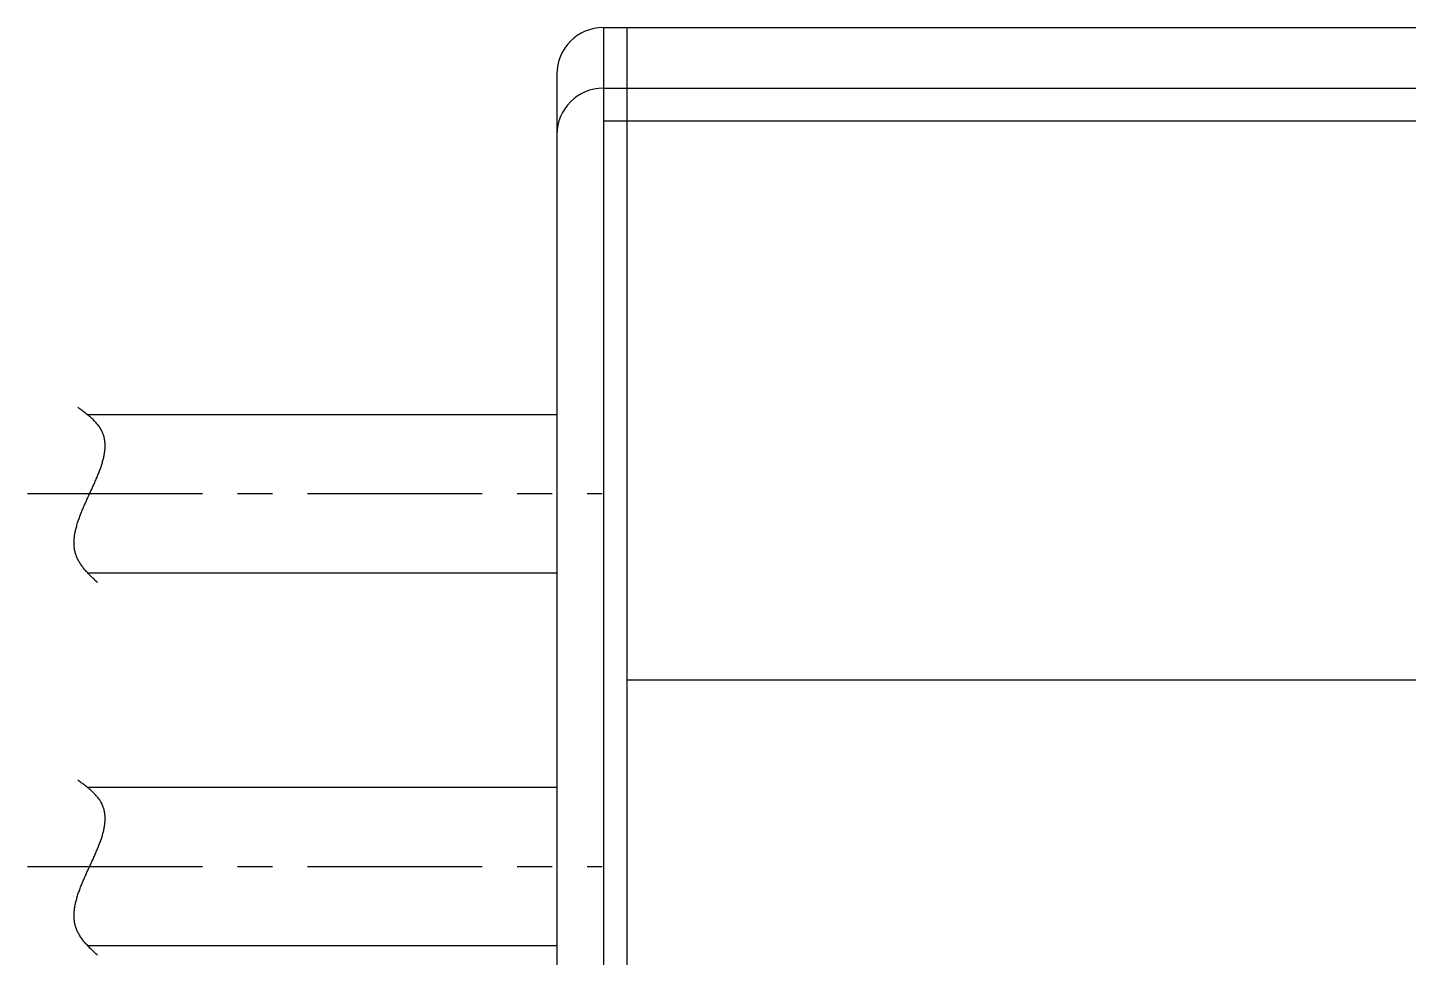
# Model space of a CAD drawing. Extents: x -653 to 8, y -59 to 438.
# Drawn here: x -496.7 to -437.4, y 30.2 to 70.1 of the extents above; entities that cross this region are included whole.
import ezdxf

# ---------------------------------------------------------------- set-up
doc = ezdxf.new("R2010")
doc.units = 0
doc.linetypes.add('CENTER', pattern=[12, 7.5, -1.5, 1.5, -1.5])
doc.linetypes.add('CONTINOUS', pattern=[0])
doc.layers.get('0').update_dxf_attribs({"linetype": 'CONTINUOUS'})
doc.layers.add('CENTER', color=1, linetype='CENTER')

msp = doc.modelspace()

# ---------------------------------------------------------------- linework, layer by layer
at = {"color": 7, "linetype": 'CONTINOUS'}
for p, q in [((-471.957, 70.061), (-5.957, 70.061)), ((-471.957, 70.061), (-471.957, -9.939)), ((-470.957, 70.061), (-470.957, -9.939)), ((-473.957, 68.061), (-473.957, -7.939)), ((-471.957, 67.463), (-5.957, 67.463)), ((-471.957, 66.061), (-5.957, 66.061)), ((-494.1, 53.461), (-473.957, 53.461)), ((-494.08, 46.661), (-473.957, 46.661)), ((-470.957, 42.061), (-6.957, 42.061)), ((-494.1, 37.461), (-473.957, 37.461)), ((-494.08, 30.661), (-473.957, 30.661))]:
    msp.add_line(p, q, dxfattribs=at)
at = {"color": 7}
for points in [[(-493.657, 46.245, 0), (-493.69, 46.275, 0), (-493.722, 46.305, 0), (-493.754, 46.336, 0), (-493.787, 46.366, 0), (-493.819, 46.397, 0), (-493.852, 46.428, 0), (-493.884, 46.46, 0), (-493.916, 46.491, 0), (-493.948, 46.523, 0), (-493.98, 46.556, 0), (-494.012, 46.588, 0), (-494.043, 46.621, 0), (-494.074, 46.654, 0), (-494.104, 46.687, 0), (-494.135, 46.721, 0), (-494.164, 46.754, 0), (-494.194, 46.788, 0), (-494.222, 46.823, 0), (-494.25, 46.857, 0), (-494.278, 46.892, 0), (-494.305, 46.927, 0), (-494.331, 46.963, 0), (-494.356, 46.998, 0), (-494.38, 47.034, 0), (-494.404, 47.071, 0), (-494.427, 47.107, 0), (-494.449, 47.144, 0), (-494.47, 47.181, 0), (-494.49, 47.218, 0), (-494.509, 47.255, 0), (-494.526, 47.293, 0), (-494.543, 47.331, 0), (-494.559, 47.37, 0), (-494.573, 47.408, 0), (-494.586, 47.447, 0), (-494.598, 47.486, 0), (-494.609, 47.526, 0), (-494.619, 47.565, 0), (-494.627, 47.605, 0), (-494.635, 47.645, 0), (-494.642, 47.686, 0), (-494.647, 47.726, 0), (-494.652, 47.767, 0), (-494.655, 47.808, 0), (-494.658, 47.849, 0), (-494.66, 47.891, 0), (-494.66, 47.932, 0), (-494.66, 47.974, 0), (-494.659, 48.016, 0), (-494.657, 48.058, 0), (-494.654, 48.101, 0), (-494.651, 48.143, 0), (-494.646, 48.186, 0), (-494.641, 48.229, 0), (-494.635, 48.272, 0), (-494.628, 48.315, 0), (-494.621, 48.359, 0), (-494.612, 48.403, 0), (-494.604, 48.446, 0), (-494.594, 48.49, 0), (-494.584, 48.534, 0), (-494.573, 48.578, 0), (-494.561, 48.623, 0), (-494.549, 48.667, 0), (-494.536, 48.712, 0), (-494.523, 48.756, 0), (-494.509, 48.801, 0), (-494.495, 48.846, 0), (-494.48, 48.891, 0), (-494.465, 48.936, 0), (-494.449, 48.981, 0), (-494.433, 49.026, 0), (-494.416, 49.072, 0), (-494.399, 49.117, 0), (-494.381, 49.163, 0), (-494.364, 49.208, 0), (-494.345, 49.254, 0), (-494.327, 49.3, 0), (-494.308, 49.346, 0), (-494.289, 49.392, 0), (-494.269, 49.437, 0), (-494.25, 49.483, 0), (-494.23, 49.529, 0), (-494.21, 49.575, 0), (-494.189, 49.621, 0), (-494.169, 49.667, 0), (-494.148, 49.713, 0), (-494.127, 49.76, 0), (-494.106, 49.806, 0), (-494.085, 49.852, 0), (-494.064, 49.898, 0), (-494.043, 49.944, 0), (-494.022, 49.99, 0), (-494.001, 50.036, 0), (-493.979, 50.082, 0), (-493.958, 50.128, 0), (-493.937, 50.174, 0), (-493.916, 50.221, 0), (-493.895, 50.266, 0), (-493.874, 50.312, 0), (-493.853, 50.358, 0), (-493.832, 50.404, 0), (-493.811, 50.45, 0), (-493.791, 50.496, 0), (-493.771, 50.541, 0), (-493.751, 50.587, 0), (-493.731, 50.633, 0), (-493.711, 50.678, 0), (-493.692, 50.723, 0), (-493.673, 50.769, 0), (-493.654, 50.814, 0), (-493.636, 50.859, 0), (-493.618, 50.904, 0), (-493.6, 50.949, 0), (-493.583, 50.994, 0), (-493.566, 51.038, 0), (-493.549, 51.083, 0), (-493.533, 51.127, 0), (-493.518, 51.172, 0), (-493.502, 51.216, 0), (-493.488, 51.26, 0), (-493.474, 51.304, 0), (-493.46, 51.348, 0), (-493.447, 51.391, 0), (-493.435, 51.435, 0), (-493.423, 51.478, 0), (-493.411, 51.521, 0), (-493.401, 51.564, 0), (-493.391, 51.607, 0), (-493.382, 51.65, 0), (-493.373, 51.692, 0), (-493.365, 51.734, 0), (-493.358, 51.776, 0), (-493.351, 51.818, 0), (-493.346, 51.86, 0), (-493.341, 51.902, 0), (-493.337, 51.943, 0), (-493.333, 51.984, 0), (-493.331, 52.025, 0), (-493.329, 52.065, 0), (-493.329, 52.106, 0), (-493.329, 52.146, 0), (-493.33, 52.186, 0), (-493.332, 52.225, 0), (-493.335, 52.265, 0), (-493.339, 52.304, 0), (-493.344, 52.343, 0), (-493.35, 52.382, 0), (-493.357, 52.42, 0), (-493.365, 52.458, 0), (-493.374, 52.496, 0), (-493.385, 52.534, 0), (-493.396, 52.571, 0), (-493.408, 52.608, 0), (-493.422, 52.645, 0), (-493.437, 52.681, 0), (-493.453, 52.717, 0), (-493.47, 52.753, 0), (-493.489, 52.788, 0), (-493.508, 52.824, 0), (-493.529, 52.858, 0), (-493.551, 52.893, 0), (-493.575, 52.927, 0), (-493.599, 52.961, 0), (-493.624, 52.995, 0), (-493.651, 53.028, 0), (-493.678, 53.061, 0), (-493.706, 53.093, 0), (-493.735, 53.126, 0), (-493.765, 53.158, 0), (-493.796, 53.189, 0), (-493.827, 53.221, 0), (-493.86, 53.252, 0), (-493.892, 53.282, 0), (-493.926, 53.313, 0), (-493.959, 53.343, 0), (-493.994, 53.373, 0), (-494.028, 53.402, 0), (-494.063, 53.431, 0), (-494.099, 53.46, 0), (-494.135, 53.488, 0), (-494.171, 53.516, 0), (-494.207, 53.544, 0), (-494.243, 53.571, 0), (-494.279, 53.598, 0), (-494.316, 53.625, 0), (-494.352, 53.651, 0), (-494.389, 53.678, 0), (-494.425, 53.703, 0), (-494.461, 53.729, 0), (-494.497, 53.754, 0)], [(-493.657, 30.245, 0), (-493.69, 30.275, 0), (-493.722, 30.305, 0), (-493.754, 30.336, 0), (-493.787, 30.366, 0), (-493.819, 30.397, 0), (-493.852, 30.428, 0), (-493.884, 30.46, 0), (-493.916, 30.491, 0), (-493.948, 30.523, 0), (-493.98, 30.556, 0), (-494.012, 30.588, 0), (-494.043, 30.621, 0), (-494.074, 30.654, 0), (-494.104, 30.687, 0), (-494.135, 30.721, 0), (-494.164, 30.754, 0), (-494.194, 30.788, 0), (-494.222, 30.823, 0), (-494.25, 30.857, 0), (-494.278, 30.892, 0), (-494.305, 30.927, 0), (-494.331, 30.963, 0), (-494.356, 30.998, 0), (-494.38, 31.034, 0), (-494.404, 31.07, 0), (-494.427, 31.107, 0), (-494.449, 31.144, 0), (-494.47, 31.181, 0), (-494.49, 31.218, 0), (-494.509, 31.256, 0), (-494.526, 31.293, 0), (-494.543, 31.331, 0), (-494.559, 31.37, 0), (-494.573, 31.408, 0), (-494.586, 31.447, 0), (-494.598, 31.486, 0), (-494.609, 31.526, 0), (-494.619, 31.565, 0), (-494.627, 31.605, 0), (-494.635, 31.645, 0), (-494.642, 31.686, 0), (-494.647, 31.726, 0), (-494.652, 31.767, 0), (-494.655, 31.808, 0), (-494.658, 31.849, 0), (-494.66, 31.891, 0), (-494.66, 31.932, 0), (-494.66, 31.974, 0), (-494.659, 32.016, 0), (-494.657, 32.058, 0), (-494.654, 32.101, 0), (-494.651, 32.143, 0), (-494.646, 32.186, 0), (-494.641, 32.229, 0), (-494.635, 32.272, 0), (-494.628, 32.315, 0), (-494.621, 32.359, 0), (-494.612, 32.403, 0), (-494.604, 32.446, 0), (-494.594, 32.49, 0), (-494.584, 32.534, 0), (-494.573, 32.578, 0), (-494.561, 32.623, 0), (-494.549, 32.667, 0), (-494.536, 32.712, 0), (-494.523, 32.756, 0), (-494.509, 32.801, 0), (-494.495, 32.846, 0), (-494.48, 32.891, 0), (-494.465, 32.936, 0), (-494.449, 32.981, 0), (-494.433, 33.026, 0), (-494.416, 33.072, 0), (-494.399, 33.117, 0), (-494.381, 33.163, 0), (-494.364, 33.208, 0), (-494.345, 33.254, 0), (-494.327, 33.3, 0), (-494.308, 33.346, 0), (-494.289, 33.392, 0), (-494.269, 33.437, 0), (-494.25, 33.483, 0), (-494.23, 33.529, 0), (-494.21, 33.575, 0), (-494.189, 33.621, 0), (-494.169, 33.667, 0), (-494.148, 33.713, 0), (-494.127, 33.76, 0), (-494.106, 33.806, 0), (-494.085, 33.852, 0), (-494.064, 33.898, 0), (-494.043, 33.944, 0), (-494.022, 33.99, 0), (-494.001, 34.036, 0), (-493.979, 34.082, 0), (-493.958, 34.128, 0), (-493.937, 34.174, 0), (-493.916, 34.221, 0), (-493.895, 34.266, 0), (-493.874, 34.312, 0), (-493.853, 34.358, 0), (-493.832, 34.404, 0), (-493.811, 34.45, 0), (-493.791, 34.496, 0), (-493.771, 34.541, 0), (-493.751, 34.587, 0), (-493.731, 34.633, 0), (-493.711, 34.678, 0), (-493.692, 34.723, 0), (-493.673, 34.769, 0), (-493.654, 34.814, 0), (-493.636, 34.859, 0), (-493.618, 34.904, 0), (-493.6, 34.949, 0), (-493.583, 34.994, 0), (-493.566, 35.038, 0), (-493.549, 35.083, 0), (-493.533, 35.127, 0), (-493.518, 35.172, 0), (-493.502, 35.216, 0), (-493.488, 35.26, 0), (-493.474, 35.304, 0), (-493.46, 35.348, 0), (-493.447, 35.391, 0), (-493.435, 35.435, 0), (-493.423, 35.478, 0), (-493.411, 35.521, 0), (-493.401, 35.564, 0), (-493.391, 35.607, 0), (-493.382, 35.65, 0), (-493.373, 35.692, 0), (-493.365, 35.734, 0), (-493.358, 35.776, 0), (-493.351, 35.818, 0), (-493.346, 35.86, 0), (-493.341, 35.902, 0), (-493.337, 35.943, 0), (-493.333, 35.984, 0), (-493.331, 36.025, 0), (-493.329, 36.065, 0), (-493.329, 36.106, 0), (-493.329, 36.146, 0), (-493.33, 36.186, 0), (-493.332, 36.225, 0), (-493.335, 36.265, 0), (-493.339, 36.304, 0), (-493.344, 36.343, 0), (-493.35, 36.382, 0), (-493.357, 36.42, 0), (-493.365, 36.458, 0), (-493.374, 36.496, 0), (-493.385, 36.534, 0), (-493.396, 36.571, 0), (-493.408, 36.608, 0), (-493.422, 36.645, 0), (-493.437, 36.681, 0), (-493.453, 36.717, 0), (-493.47, 36.753, 0), (-493.489, 36.788, 0), (-493.508, 36.824, 0), (-493.529, 36.858, 0), (-493.551, 36.893, 0), (-493.575, 36.927, 0), (-493.599, 36.961, 0), (-493.624, 36.995, 0), (-493.651, 37.028, 0), (-493.678, 37.061, 0), (-493.706, 37.093, 0), (-493.735, 37.126, 0), (-493.765, 37.158, 0), (-493.796, 37.189, 0), (-493.827, 37.221, 0), (-493.86, 37.252, 0), (-493.892, 37.282, 0), (-493.926, 37.313, 0), (-493.959, 37.343, 0), (-493.994, 37.373, 0), (-494.028, 37.402, 0), (-494.063, 37.431, 0), (-494.099, 37.46, 0), (-494.135, 37.488, 0), (-494.171, 37.516, 0), (-494.207, 37.544, 0), (-494.243, 37.571, 0), (-494.279, 37.598, 0), (-494.316, 37.625, 0), (-494.352, 37.651, 0), (-494.389, 37.678, 0), (-494.425, 37.703, 0), (-494.461, 37.729, 0), (-494.497, 37.754, 0)]]:
    msp.add_polyline3d(points, dxfattribs=at)
at = {"color": 7, "linetype": 'CONTINOUS'}
for centre in [(-471.957, 68.061), (-471.957, 65.463)]:
    msp.add_arc(centre, 2, 90, 180, dxfattribs=at)
at = {"layer": 'CENTER', "color": 1, "linetype": 'CENTER'}
for p, q in [((-496.653, 50.061), (-472.01, 50.061)), ((-496.653, 34.061), (-472.01, 34.061))]:
    msp.add_line(p, q, dxfattribs=at)

doc.saveas('drawing.dxf')
